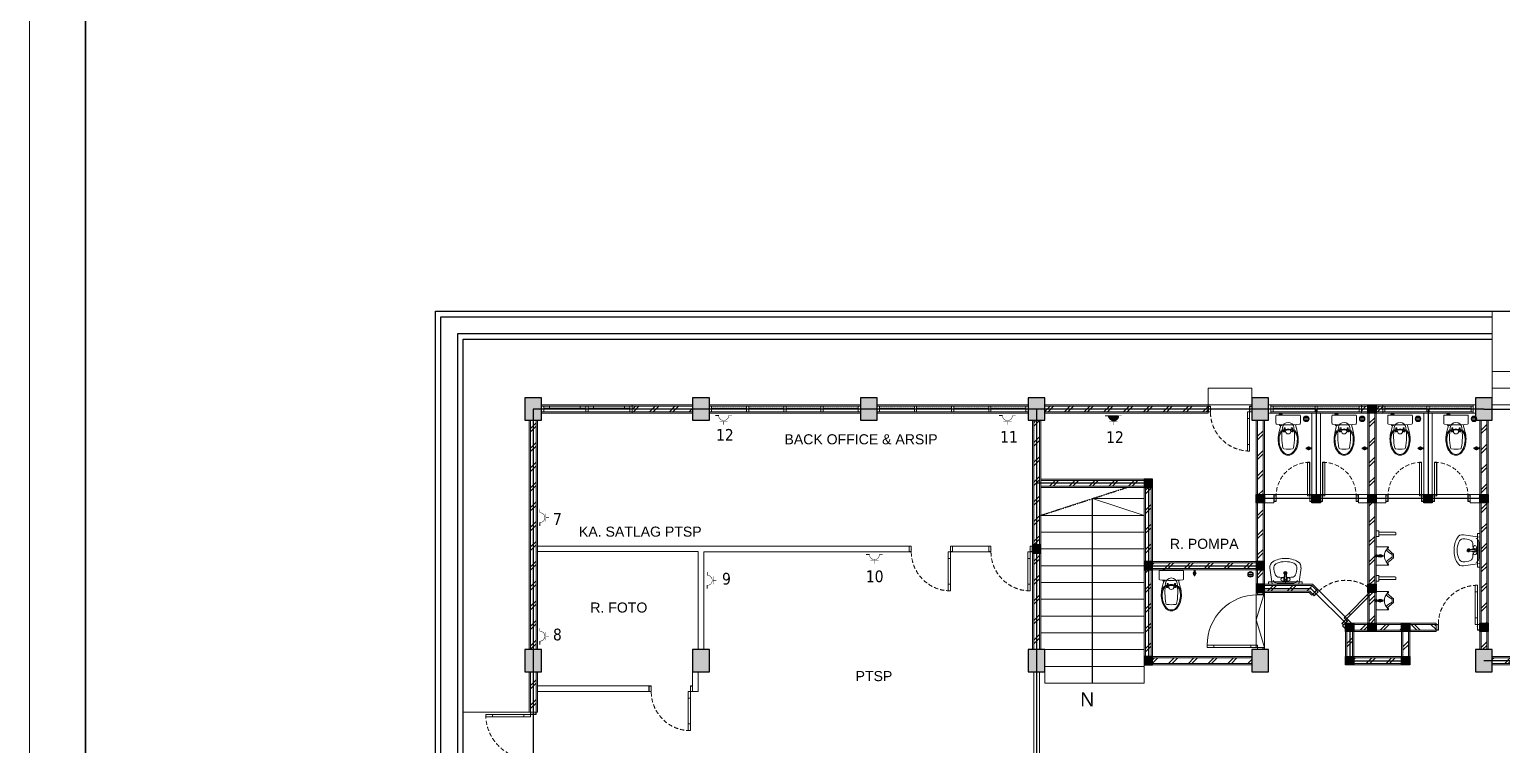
# Model space of a CAD drawing. Header units: millimetres. Extents: x -17012 to 17775, y -5570 to 5430.
# Drawn here: x 975 to 6240, y -2628 to -70 of the extents above; entities that cross this region are included whole.
import ezdxf
from ezdxf.enums import TextEntityAlignment as Align

# ---------------------------------------------------------------- set-up
doc = ezdxf.new("R2010")
doc.units = ezdxf.units.MM
doc.linetypes.add('DASHDOT', pattern=[1, 0.5, -0.25, 0, -0.25])
doc.linetypes.add('HIDDEN', pattern=[0.375, 0.25, -0.125])
for name, color, linetype, lineweight in [('ars', 11, 'Continuous', 5), ('dinding', 5, 'Continuous', 15), ('GRS KOP', 1, 'Continuous', 35), ('KOLOM', 1, 'Continuous', 30), ('kop', 7, 'Continuous', 20), ('kus', 63, 'Continuous', 15), ('KUSEN', 30, 'Continuous', 15), ('LAMPU-LISTRIK', 22, 'Continuous', 0), ('lan', 7, 'Continuous', 15), ('not', 7, 'Continuous', 20), ('Notasi', 2, 'Continuous', 20), ('PARTISI', 190, 'Continuous', 9), ('SANITAIR', 4, 'Continuous', 5), ('sol kol', 8, 'Continuous', 0)]:
    doc.layers.add(name, color=color, linetype=linetype, lineweight=lineweight)
doc.layers.add('as', color=1, linetype='Continuous', plot=False)
doc.layers.add('D1', color=1, linetype='Continuous')
doc.layers.add('potongan', color=210, linetype='Continuous')
doc.styles.add('BARU', font='complex.shx')
doc.styles.get("Standard").update_dxf_attribs({"font": 'arial.ttf'})
doc.styles.add('tahoma', font='tahoma.ttf')
pattern_1 = [(45, (4876.857, -4278.213), (-35.35534, 35.35534), []), (45, (4889.357, -4278.213), (-35.35534, 35.35534), [])]
pattern_2 = [(45, (5076.857, -4278.213), (-35.35534, 35.35534), []), (45, (5089.357, -4278.213), (-35.35534, 35.35534), [])]

# ---------------------------------------------------------------- blocks, each defined once
blk = doc.blocks.new('K1')
at = {"layer": 'KOLOM'}
blk.add_lwpolyline([(0.2, 0.15), (-0.2, 0.15), (-0.2, -0.15), (0.2, -0.15), (0.2, 0.15)], dxfattribs=at)
blk = doc.blocks.new('P 70')
at = {"linetype": 'HIDDEN', "ltscale": 0.3}
blk.add_lwpolyline([(-0.74, 0.1, -0.414214), (-0.04, 0.8, -1.303225)], format="xyb", dxfattribs=at)
for points in [[(-0.04, 0.8), (-0.08, 0.8), (-0.08, 0.68), (-0.04, 0.68)], [(-0.04, 0.68), (-0.08, 0.68), (-0.08, 0.22), (-0.04, 0.22)], [(-0.735, 0.06), (-0.74, 0.06), (-0.74, 0.061), (-0.74, 0.1), (-0.78, 0.1), (-0.78, 0), (-0.74, 0), (-0.74, 0.056), (-0.735, 0.058)], [(-0.742, 0.002), (-0.778, 0.002), (-0.778, 0.098), (-0.742, 0.098)], [(-0.04, 0.1), (-0.08, 0.1), (-0.08, 0.22), (-0.04, 0.22)], [(-0.045, 0.06), (-0.04, 0.06), (-0.04, 0.061), (-0.04, 0.1), (0, 0.1), (0, 0), (-0.04, 0), (-0.04, 0.056), (-0.045, 0.058)], [(-0.038, 0.002), (-0.002, 0.002), (-0.002, 0.098), (-0.038, 0.098)]]:
    blk.add_lwpolyline(points, close=True)
blk = doc.blocks.new('KP')
at = {"layer": 'KOLOM'}
blk.add_lwpolyline([(0.075, -0.075), (-0.075, -0.075), (-0.075, 0.075), (0.075, 0.075), (0.075, -0.075)], dxfattribs=at)
blk = doc.blocks.new('washtafel L237 a')
for p, q in [((-0.279, -0.289), (-0.238, 0)), ((-0.238, 0), (0, 0)), ((0.238, 0), (0, 0)), ((0.279, -0.289), (0.238, 0)), ((-0.148, -0.019), (0, -0.019)), ((0, -0.193), (-0.007, -0.193)), ((0, -0.202), (-0.007, -0.202)), ((0, -0.179), (-0.006, -0.179)), ((0.148, -0.019), (0, -0.019)), ((0, -0.179), (0.006, -0.179)), ((0, -0.193), (0.007, -0.193)), ((0, -0.202), (0.007, -0.202))]:
    blk.add_line(p, q)
for centre, radius in [((-0.011, -0.085), 0.00488), ((0, -0.043), 0.00695), ((0, -0.043), 0.00529), ((0.011, -0.085), 0.00488)]:
    blk.add_circle(centre, radius)
for centre, radius, start, end in [((-0.148, -0.093), 0.0742, 90.0661, 157.5039), ((0.068, -0.281), 0.273, 154.0541, 184.6243), ((-0.117, -0.191), 0.0678, 92.544, 154.459), ((0.012, -2.103), 1.984, 91.1939, 93.8059), ((-0.055, -0.085), 0.0285, 98.132, 275.8135), ((-0.002, -0.336), 0.286, 89.6669, 101.6651), ((-0.049, -0.147), 0.0337, 40.1188, 95.4553), ((0, -0.084), 0.0312, 89.6915, 225.3566), ((-0.528, -0.216), 0.513, 2.5647, 13.8912), ((0.001, -0.2), 0.0272, 129.5111, 54.4666), ((0, -0.084), 0.0231, 89.5833, 212.8124), ((0.001, -0.2), 0.0234, 136.8784, 48.8129), ((-0.04, -0.126), 0.0267, 4.6349, 46.9394), ((-0.045, -0.113), 0.03, 5.694, 32.8124), ((-0.007, -0.184), 0.009, 183.4751, 270), ((-0.007, -0.193), 0.009, 182.5647, 270), ((-0.623, -0.171), 0.611, 359.8012, 5.694), ((-0.006, -0.173), 0.006, 179.8012, 270), ((0.001, -0.2), 0.0119, 184.4951, 2.4242), ((0.002, -0.336), 0.286, 78.3349, 90.3331), ((0, -0.084), 0.0312, 314.6434, 90.3085), ((0, -0.084), 0.0231, 327.1876, 90.4167), ((0.006, -0.173), 0.006, 270, 0.1988), ((0.007, -0.184), 0.009, 270, 356.5249), ((0.007, -0.193), 0.009, 270, 357.4353), ((0.623, -0.171), 0.611, 174.306, 180.1988), ((0.04, -0.126), 0.0267, 133.0606, 175.3651), ((0.045, -0.113), 0.03, 147.1876, 174.306), ((0.528, -0.216), 0.513, 166.1088, 177.4353), ((0.049, -0.147), 0.0337, 84.5447, 139.8812), ((-0.012, -2.103), 1.984, 86.1941, 88.8061), ((0.055, -0.085), 0.0285, 264.1865, 81.868), ((0.117, -0.191), 0.0678, 25.541, 87.456), ((0.148, -0.093), 0.0742, 22.4961, 89.9339), ((-0.068, -0.281), 0.273, 355.3757, 25.9459), ((-0.17, -0.305), 0.11, 171.786, 240.1395), ((-0.003, -0.017), 0.443, 239.9631, 270.4171), ((-0.119, -0.294), 0.0858, 186.0548, 250.1625), ((-0.001, 0.003), 0.406, 248.7209, 270.1375), ((0.001, 0.003), 0.406, 269.8625, 291.2791), ((0.003, -0.017), 0.443, 269.5829, 300.0369), ((0.119, -0.294), 0.0858, 289.8375, 353.9452), ((0.17, -0.305), 0.11, 299.8605, 8.214)]:
    blk.add_arc(centre, radius, start, end)
blk = doc.blocks.new('URINOIR ATAS')
for p, q in [((-0.027, 0.31), (0, 0.31)), ((-0.02, 0.286), (0, 0.286)), ((0.027, 0.31), (0, 0.31)), ((0.02, 0.286), (0, 0.286)), ((-0.165, 0), (-0.165, 0.215)), ((-0.165, 0), (0, 0)), ((-0.16, 0.22), (-0.147, 0.22)), ((-0.133, 0.201), (-0.16, 0.201)), ((-0.133, 0.201), (-0.143, 0.218)), ((-0.009, 0.01), (-0.026, 0)), ((-0.013, -0.017), (-0.013, 0)), ((-0.012, 0.117), (0.011, 0.117)), ((-0.011, 0.107), (0.011, 0.107)), ((-0.011, 0.097), (0.011, 0.097)), ((-0.009, 0.112), (-0.009, 0.107)), ((-0.009, 0.01), (0.011, 0.01)), ((-0.007, 0.113), (0.008, 0.113)), ((-0.003, 0.117), (-0.003, 0.113)), ((0.165, 0), (0, 0)), ((0.003, 0.117), (0.003, 0.113)), ((0.009, 0.112), (0.009, 0.107)), ((0.011, 0.01), (0.026, 0)), ((0.013, 0), (0.013, -0.017)), ((0.133, 0.201), (0.143, 0.218)), ((0.133, 0.201), (0.16, 0.201)), ((0.16, 0.22), (0.147, 0.22)), ((0.165, 0), (0.165, 0.215)), ((0.013, -0.017), (-0.013, -0.017))]:
    blk.add_line(p, q)
for points in [[(-0.011, 0.107, 0.164804), (-0.012, 0.107, 0.105758), (-0.013, 0.106, 0.068984), (-0.014, 0.104, 0.055178), (-0.014, 0.102, 0.055178), (-0.014, 0.1, 0.068984), (-0.013, 0.099, 0.105758), (-0.012, 0.098, 0.164804), (-0.011, 0.097, 0.164804), (-0.01, 0.098, 0.105758), (-0.009, 0.099, 0.068984), (-0.009, 0.1, 0.055178), (-0.009, 0.102, 0.055178), (-0.009, 0.104, 0.068984), (-0.009, 0.106, 0.105758), (-0.01, 0.107, 0.164804)], [(0, 0.097, 0.070821), (0.003, 0.098, 0.082428), (0.005, 0.099, 0.106823), (0.007, 0.101, 0.13413), (0.007, 0.102, 0.13413), (0.007, 0.104, 0.106823), (0.005, 0.106, 0.082428), (0.003, 0.107, 0.070821), (0, 0.107, 0.070821), (-0.003, 0.107, 0.082428), (-0.005, 0.106, 0.106823), (-0.007, 0.104, 0.13413), (-0.007, 0.102, 0.13413), (-0.007, 0.101, 0.106823), (-0.005, 0.099, 0.082428), (-0.003, 0.098, 0.070821)], [(0.011, 0.107, 0.164804), (0.01, 0.107, 0.105758), (0.009, 0.106, 0.068984), (0.009, 0.104, 0.055178), (0.008, 0.102, 0.055178), (0.009, 0.1, 0.068984), (0.009, 0.099, 0.105758), (0.01, 0.098, 0.164804), (0.011, 0.097, 0.164804), (0.012, 0.098, 0.105758), (0.013, 0.099, 0.068984), (0.013, 0.1, 0.055178), (0.014, 0.102, 0.055178), (0.014, 0.104, 0.068984), (0.013, 0.106, 0.105758), (0.012, 0.107, 0.164804)]]:
    blk.add_lwpolyline(points, format="xyb", close=True)
blk.add_lwpolyline([(0.007, 0.061), (0.013, 0.072), (0.007, 0.082), (-0.006, 0.082), (-0.012, 0.072), (-0.006, 0.061)], close=True)
for centre, radius in [((0, 0.072), 0.025), ((0, 0.032), 0.0106), ((0, 0.032), 0.00723)]:
    blk.add_circle(centre, radius)
for centre, radius, start, end in [((-0.614, 0.718), 0.709, 314.7654, 324.2179), ((-0.477, 0.536), 0.518, 315.9836, 330.7336), ((-0.027, 0.295), 0.0148, 90, 144.2179), ((-0.02, 0.28), 0.00593, 90, 150.7336), ((0.02, 0.28), 0.00593, 29.2664, 90), ((0.477, 0.536), 0.518, 209.2664, 224.0164), ((0.027, 0.295), 0.0148, 35.7821, 90), ((0.614, 0.718), 0.709, 215.7821, 225.2346), ((-0.16, 0.215), 0.005, 90, 180), ((-0.16, 0.196), 0.005, 90, 180), ((-0.147, 0.215), 0.005, 30.5859, 90), ((-0.151, 0.256), 0.055, 287.3602, 311.4179), ((0.001, 0.332), 0.187, 224.1477, 269.6422), ((0.12, 0.057), 0.137, 181.3482, 199.9236), ((0, 0.106), 0.0162, 43.0169, 136.9831), ((-0.007, 0.112), 0.00119, 90, 180), ((-0.001, 0.332), 0.187, 270.3578, 315.8523), ((0.008, 0.112), 0.00119, 0, 90), ((-0.19, 0.062), 0.208, 345.4703, 357.6692), ((0.151, 0.256), 0.055, 228.5821, 252.6398), ((0.147, 0.215), 0.005, 90, 149.4141), ((0.16, 0.215), 0.005, 0, 90), ((0.16, 0.196), 0.005, 0, 90)]:
    blk.add_arc(centre, radius, start, end)
blk = doc.blocks.new('P 60')
at = {"linetype": 'HIDDEN', "ltscale": 0.3}
blk.add_lwpolyline([(-0.64, 0.1, -0.414214), (-0.04, 0.7, -1.303225)], format="xyb", dxfattribs=at)
for points in [[(-0.04, 0.7), (-0.04, 0.1), (-0.08, 0.1), (-0.08, 0.7)], [(-0.042, 0.698), (-0.042, 0.102), (-0.078, 0.102), (-0.078, 0.698)], [(-0.635, 0.06), (-0.64, 0.06), (-0.64, 0.061), (-0.64, 0.1), (-0.68, 0.1), (-0.68, 0), (-0.64, 0), (-0.64, 0.056), (-0.635, 0.058)], [(-0.642, 0.002), (-0.678, 0.002), (-0.678, 0.098), (-0.642, 0.098)], [(-0.045, 0.06), (-0.04, 0.06), (-0.04, 0.061), (-0.04, 0.1), (0, 0.1), (0, 0), (-0.04, 0), (-0.04, 0.056), (-0.045, 0.058)], [(-0.038, 0.002), (-0.002, 0.002), (-0.002, 0.098), (-0.038, 0.098)]]:
    blk.add_lwpolyline(points, close=True)
blk = doc.blocks.new('KRAN ATAS')
for p, q in [((-0.019, 0.001), (-0.019, 0)), ((-0.019, 0), (0, 0)), ((-0.018, 0.002), (0, 0.002)), ((-0.009, 0.006), (-0.009, 0.04)), ((0.018, 0.002), (0, 0.002)), ((0.019, 0), (0, 0)), ((0.009, 0.006), (0.009, 0.04)), ((0.019, 0.001), (0.019, 0))]:
    blk.add_line(p, q)
for centre, radius, start, end in [((-0.021, 0.06), 0.0057, 92.509, 270.0343), ((-0.02, 0.06), 0.0057, 105.45, 257.2407), ((0, 0.06), 0.0223, 89.786, 270.2141), ((-0.015, 0.075), 0.0057, 47.464, 224.6597), ((-0.015, 0.074), 0.0057, 60.3207, 212.5415), ((-0.014, 0.046), 0.0057, 154.4974, 295.7282), ((-0.015, 0.045), 0.0057, 142.579, 307.6346), ((-0.018, 0.001), 0.0005, 90, 180), ((0, 0.06), 0.0162, 89.7094, 270.2949), ((-0.013, 0.006), 0.004, 270, 0), ((-0.041, 0.09), 0.0331, 343.1048, 7.2203), ((0, 0.06), 0.0102, 89.532, 270.4679), ((0, 0.096), 0.00865, 90, 191.4881), ((0, 0.08), 0.0057, 89.095, 165.324), ((0, 0.079), 0.0057, 89.095, 152.5938), ((0, 0.041), 0.0057, 205.9652, 266.0615), ((0, 0.04), 0.0057, 191.86, 266.0615), ((0, 0.096), 0.00865, 348.5119, 90), ((0, 0.08), 0.0057, 14.676, 90.905), ((0, 0.079), 0.0057, 27.4062, 90.905), ((0, 0.06), 0.0223, 269.7859, 90.214), ((0, 0.06), 0.0162, 269.7051, 90.2906), ((0, 0.06), 0.0102, 269.5321, 90.468), ((0, 0.04), 0.0057, 273.9385, 348.14), ((0, 0.041), 0.0057, 273.9385, 334.0348), ((0.041, 0.09), 0.0331, 172.7797, 196.8952), ((0.013, 0.006), 0.004, 180, 270), ((0.015, 0.045), 0.0057, 232.3654, 37.421), ((0.015, 0.075), 0.0057, 315.3403, 132.536), ((0.015, 0.074), 0.0057, 327.4585, 119.6793), ((0.014, 0.046), 0.0057, 244.2718, 25.5026), ((0.018, 0.001), 0.0005, 0, 90), ((0.021, 0.06), 0.0057, 269.9657, 87.491), ((0.02, 0.06), 0.0057, 282.7593, 74.55)]:
    blk.add_arc(centre, radius, start, end)
blk = doc.blocks.new('CLOSET ATAS')
for p, q in [((0, 0.207), (0, 0)), ((0, -0.206), (0, 0)), ((0.014, 0.22), (0.148, 0.22)), ((0.171, 0.13), (0.294, 0.161)), ((0.228, 0.073), (0.228, 0.058)), ((0.231, 0.075), (0.273, 0.075)), ((0.231, 0.055), (0.256, 0.055)), ((0.256, 0.055), (0.259, 0.063)), ((0.256, 0.055), (0.256, 0)), ((0.256, -0.055), (0.256, 0)), ((0.259, 0.063), (0.273, 0.063)), ((0.266, 0.075), (0.266, 0.088)), ((0.266, 0.063), (0.266, 0)), ((0.266, -0.063), (0.266, 0)), ((0.273, 0.075), (0.273, 0.063)), ((0.282, 0.125), (0.282, 0.107)), ((0.285, 0.085), (0.285, 0.065)), ((0.296, 0.088), (0.288, 0.088)), ((0.296, 0.062), (0.288, 0.062)), ((0.299, 0.085), (0.299, 0.065)), ((-0.013, -0.124), (-0.031, -0.124)), ((-0.031, -0.124), (-0.031, -0.146)), ((-0.031, -0.146), (-0.013, -0.146)), ((-0.013, -0.107), (-0.013, -0.164)), ((0.014, -0.22), (0.148, -0.22)), ((0.171, -0.138), (0.185, -0.138)), ((0.173, -0.116), (0.185, -0.116)), ((0.173, -0.151), (0.173, -0.138)), ((0.175, -0.154), (0.182, -0.154)), ((0.184, -0.138), (0.184, -0.151)), ((0.188, -0.119), (0.188, -0.136)), ((0.188, -0.134), (0.294, -0.161)), ((0.228, -0.073), (0.228, -0.058)), ((0.231, -0.055), (0.256, -0.055)), ((0.231, -0.075), (0.273, -0.075)), ((0.256, -0.055), (0.259, -0.063)), ((0.259, -0.063), (0.273, -0.063)), ((0.266, -0.075), (0.266, -0.088)), ((0.273, -0.075), (0.273, -0.063)), ((0.282, -0.125), (0.282, -0.107)), ((0.285, -0.065), (0.285, -0.085)), ((0.296, -0.062), (0.288, -0.062)), ((0.296, -0.088), (0.288, -0.088)), ((0.299, -0.065), (0.299, -0.085))]:
    blk.add_line(p, q)
blk.add_circle((0.292, 0), 0.046)
for centre, radius, start, end in [((0.014, 0.207), 0.0135, 90, 180), ((0.235, 0), 0.103, 95.4936, 264.5064), ((0.148, 0.205), 0.015, 8.087, 90), ((-1.27, 0.004), 1.447, 359.8599, 8.087), ((-1.27, -0.004), 1.447, 351.913, 0.1401), ((0.385, -0.951), 1.066, 79.0461, 98.6197), ((0.231, 0.073), 0.00271, 90, 180), ((0.231, 0.058), 0.00271, 180, 270), ((0.271, 0.088), 0.005, 138.7405, 180), ((0.429, -0.051), 0.215, 89.4826, 138.7405), ((0.287, 0.125), 0.005, 128.7411, 180), ((0.429, -0.051), 0.231, 89.4826, 128.7411), ((0.288, 0.085), 0.00307, 90, 180), ((0.288, 0.065), 0.00307, 180, 270), ((0.431, -0.32), 0.5, 75.2789, 105.8515), ((0.296, 0.085), 0.00307, 0, 90), ((0.296, 0.065), 0.00307, 270, 0), ((0.431, -0.32), 0.484, 75.2789, 90), ((0.465, -0.141), 0.302, 48.5371, 73.1314), ((0.465, -0.141), 0.318, 48.5371, 73.1314), ((0.585, 0.076), 0.02, 7.8459, 81.6038), ((0.035, 0), 0.575, 352.1541, 7.8459), ((0.59, 0), 0.114, 0, 48.6581), ((0.59, 0), 0.114, 311.3419, 0), ((0.59, 0), 0.13, 0, 48.6581), ((0.59, 0), 0.13, 311.3419, 0), ((-0.016, -0.123), 0.0171, 24.4122, 79.3868), ((-0.016, -0.147), 0.0171, 280.6132, 335.5878), ((0.014, -0.206), 0.0135, 180, 270), ((0.148, -0.205), 0.015, 270, 351.913), ((0.175, -0.151), 0.00271, 180, 270), ((0.182, -0.151), 0.00271, 270, 0), ((0.185, -0.119), 0.00271, 0, 90), ((0.185, -0.136), 0.00271, 270, 0), ((0.385, 0.948), 1.063, 261.358, 280.9763), ((0.231, -0.058), 0.00271, 90, 180), ((0.231, -0.073), 0.00271, 180, 270), ((0.271, -0.088), 0.005, 180, 221.2595), ((0.429, 0.051), 0.215, 221.2595, 270.5174), ((0.287, -0.125), 0.005, 180, 231.2589), ((0.429, 0.051), 0.231, 231.2589, 270.5174), ((0.288, -0.065), 0.00307, 90, 180), ((0.288, -0.085), 0.00307, 180, 270), ((0.431, 0.32), 0.5, 254.1485, 284.7211), ((0.296, -0.065), 0.00307, 0, 90), ((0.296, -0.085), 0.00307, 270, 0), ((0.431, 0.32), 0.484, 270, 284.7211), ((0.465, 0.141), 0.302, 286.8686, 311.4629), ((0.465, 0.141), 0.318, 286.8686, 311.4629), ((0.585, -0.076), 0.02, 278.3962, 352.1541)]:
    blk.add_arc(centre, radius, start, end)
blk = doc.blocks.new('*X4')
at = {"color": 0}
for p, q in [((18.499, 19.218), (18.572, 19.218)), ((18.491, 19.193), (18.579, 19.193)), ((18.499, 19.168), (18.572, 19.168))]:
    blk.add_line(p, q, dxfattribs=at)
blk = doc.blocks.new('SFLOOR')
for radius in [0.05, 0.0442]:
    blk.add_circle((0, 0), radius)
blk.add_blockref('*X4', (-18.535, -19.193))
blk = doc.blocks.new('P 80')
at = {"linetype": 'HIDDEN', "ltscale": 0.3}
blk.add_lwpolyline([(-0.84, 0.1, -0.414214), (-0.04, 0.9, -1.303225)], format="xyb", dxfattribs=at)
for points in [[(-0.04, 0.9), (-0.08, 0.9), (-0.08, 0.78), (-0.04, 0.78)], [(-0.04, 0.78), (-0.08, 0.78), (-0.08, 0.22), (-0.04, 0.22)], [(-0.835, 0.06), (-0.84, 0.06), (-0.84, 0.061), (-0.84, 0.1), (-0.88, 0.1), (-0.88, 0), (-0.84, 0), (-0.84, 0.056), (-0.835, 0.058)], [(-0.842, 0.002), (-0.878, 0.002), (-0.878, 0.098), (-0.842, 0.098)], [(-0.04, 0.1), (-0.08, 0.1), (-0.08, 0.22), (-0.04, 0.22)], [(-0.045, 0.06), (-0.04, 0.06), (-0.04, 0.061), (-0.04, 0.1), (0, 0.1), (0, 0), (-0.04, 0), (-0.04, 0.056), (-0.045, 0.058)], [(-0.038, 0.002), (-0.002, 0.002), (-0.002, 0.098), (-0.038, 0.098)]]:
    blk.add_lwpolyline(points, close=True)
blk = doc.blocks.new('H')
at = {"layer": 'LAMPU-LISTRIK', "ltscale": 2}
blk.add_line((2116771, -303777), (2116700, -303777), dxfattribs=at)
at = {"layer": 'LAMPU-LISTRIK', "ltscale": 2, "const_width": 10}
blk.add_lwpolyline([(2116989, -303777, 1), (2116771, -303777)], format="xyb", dxfattribs=at)
for points in [[(2116970, -303647), (2116790, -303647)], [(2116880, -303647), (2116880, -303577)], [(2116700, -303777), (2116771, -303777)], [(2117060, -303777), (2116989, -303777)]]:
    blk.add_lwpolyline(points, dxfattribs=at)
blk = doc.blocks.new('NOTASI RUANG')
at = {"layer": 'not'}
for height, p in [(0.26, (-0.011, 0.3)), (0.175, (-0.009, -0.017))]:
    blk.add_attdef('RUANG', text='', height=height, dxfattribs=at).set_placement(p, align=Align.MIDDLE_CENTER)
blk = doc.blocks.new('kop')
at = {"layer": 'GRS KOP'}
blk.add_lwpolyline([(1, 54), (83, 54), (83, 1), (1, 1)], close=True, dxfattribs=at)
at = {"layer": 'kop', "color": 7}
blk.add_line((0, 55), (0, 0), dxfattribs=at)
at = {"layer": 'kop', "style": 'BARU', "flags": 4}
for p, height in [((73.8, 5.4), 0.35), ((80.303, 5.382), 0.25), ((73.8, 4.9), 0.35), ((80.303, 4.882), 0.25), ((73.8, 4.4), 0.35), ((80.303, 4.382), 0.25)]:
    blk.add_attdef('-', p, '', height=height, dxfattribs=at)
at = {"layer": 'kop', "flags": 4}
for tag, p in [('AR-00', (78.057, 2.648)), ('00', (81.238, 2.647))]:
    blk.add_attdef(tag, text='', height=0.35, dxfattribs=at).set_placement(p, align=Align.MIDDLE)

msp = doc.modelspace()

# ---------------------------------------------------------------- hatches: boundary and pattern name
at = {"layer": 'ars'}
h = msp.add_hatch(dxfattribs=at)
h.set_pattern_fill('TEMBOK', color=256, scale=50)
h.set_pattern_definition([(45, (5302.857, -4278.213), (-35.35534, 35.35534), []), (45, (5315.357, -4278.213), (-35.35534, 35.35534), [])])
h.paths.add_polyline_path([(3130.9, -1418.2), (3346.9, -1418.2), (3346.9, -1438.2), (3130.9, -1438.2)])
h = msp.add_hatch(dxfattribs=at)
h.set_pattern_fill('TEMBOK', color=256, scale=50)
h.set_pattern_definition(pattern_1)
h.paths.add_polyline_path([(4606.9, -1418.2), (5190.9, -1418.2), (5190.9, -1438.2), (4606.9, -1438.2)])
h = msp.add_hatch(dxfattribs=at)
h.set_pattern_fill('TEMBOK', color=256, scale=50)
h.set_pattern_definition([(45, (5620.857, -3378.213), (-35.3553, 35.3553), []), (45, (5633.357, -3378.213), (-35.3553, 35.3553), [])])
h.paths.add_polyline_path([(5761.9, -1418.2), (5738.9, -1418.2), (5738.9, -1438.2), (5761.9, -1438.2)])
h = msp.add_hatch(dxfattribs=at)
h.set_pattern_fill('TEMBOK', color=256, scale=50)
h.set_pattern_definition([(45, (5681.857, -3378.213), (-35.3553, 35.3553), []), (45, (5694.357, -3378.213), (-35.3553, 35.3553), [])])
h.paths.add_polyline_path([(5814.9, -1418.2), (5791.9, -1418.2), (5791.9, -1438.2), (5814.9, -1438.2)])
h = msp.add_hatch(dxfattribs=at)
h.set_pattern_fill('TEMBOK', color=256, scale=50)
h.set_pattern_definition(pattern_2)
h.paths.add_polyline_path([(2786.9, -2288.2), (2786.9, -1468.2), (2766.9, -1468.2), (2766.9, -2288.2)])
h = msp.add_hatch(dxfattribs=at)
h.set_pattern_fill('TEMBOK', color=256, scale=50)
h.set_pattern_definition(pattern_1)
h.paths.add_polyline_path([(4586.9, -2288.2), (4586.9, -1468.2), (4566.9, -1468.2), (4566.9, -2288.2)])
h = msp.add_hatch(dxfattribs=at)
h.set_pattern_fill('TEMBOK', color=256, scale=50)
h.set_pattern_definition(pattern_1)
h.paths.add_polyline_path([(5386.9, -1973.2), (5386.9, -1468.2), (5366.9, -1468.2), (5366.9, -1973.2)])
h = msp.add_hatch(dxfattribs=at)
h.set_pattern_fill('TEMBOK', color=256, scale=50)
h.set_pattern_definition(pattern_1)
h.paths.add_polyline_path([(5766.9, -1443.2), (5766.9, -2193.2), (5786.9, -2193.2), (5786.9, -1443.2)])
h = msp.add_hatch(dxfattribs=at)
h.set_pattern_fill('TEMBOK', color=256, scale=50)
h.set_pattern_definition(pattern_1)
h.paths.add_polyline_path([(6186.9, -2288.2), (6186.9, -1468.2), (6166.9, -1468.2), (6166.9, -2288.2)])
h = msp.add_hatch(dxfattribs=at)
h.set_pattern_fill('TEMBOK', color=256, scale=50)
h.set_pattern_definition(pattern_1)
h.paths.add_polyline_path([(4591.9, -1683.2), (4961.9, -1683.2), (4961.9, -1703.2), (4591.9, -1703.2)])
h = msp.add_hatch(dxfattribs=at)
h.set_pattern_fill('TEMBOK', color=256, scale=50)
h.set_pattern_definition([(45, (4881.857, -4278.213), (-35.3553, 35.3553), []), (45, (4894.357, -4278.213), (-35.3553, 35.3553), [])])
h.paths.add_polyline_path([(4986.9, -2313.2), (4986.9, -1708.2), (4966.9, -1708.2), (4966.9, -2313.2)])
h = msp.add_hatch(dxfattribs=at)
h.set_pattern_fill('TEMBOK', color=256, scale=50)
h.set_pattern_definition(pattern_1)
h.paths.add_polyline_path([(5361.9, -1978.2), (4971.9, -1978.2), (4971.9, -1998.2), (5361.9, -1998.2)])
h = msp.add_hatch(dxfattribs=at)
h.set_pattern_fill('TEMBOK', color=256, scale=50)
h.set_pattern_definition(pattern_1)
h.paths.add_polyline_path([(5366.9, -2003.2), (5366.9, -2054.2), (5386.9, -2054.2), (5386.9, -2003.2)])
h = msp.add_hatch(dxfattribs=at)
h.set_pattern_fill('TEMBOK', color=256, scale=50)
h.set_pattern_definition([(45, (4876.857, -4019.213), (-35.3553, 35.3553), []), (45, (4889.357, -4019.213), (-35.3553, 35.3553), [])])
h.paths.add_polyline_path([(5391.9, -2059.2), (5562, -2059.2), (5553.7, -2079.2), (5391.9, -2079.2)])
h = msp.add_hatch(dxfattribs=at)
h.set_pattern_fill('TEMBOK', color=256, scale=50)
h.set_pattern_definition(pattern_1)
h.paths.add_polyline_path([(5881.9, -2198.2), (5711.9, -2198.2), (5711.9, -2218.2), (5881.9, -2218.2)])
h = msp.add_hatch(dxfattribs=at)
h.set_pattern_fill('TEMBOK', color=256, scale=50)
h.set_pattern_definition([(135, (7181.857, -4158.213), (35.3553, 35.3553), []), (135, (7169.357, -4158.213), (35.3553, 35.3553), [])])
h.paths.add_polyline_path([(5911.9, -2198.2), (6005.9, -2198.2), (6005.9, -2218.2), (5911.9, -2218.2)])
h = msp.add_hatch(dxfattribs=at)
h.set_pattern_fill('TEMBOK', color=256, scale=50)
h.set_pattern_definition(pattern_1)
h.paths.add_polyline_path([(5686.9, -2223.2), (5686.9, -2313.2), (5706.9, -2313.2), (5706.9, -2223.2)])
h = msp.add_hatch(dxfattribs=at)
h.set_pattern_fill('TEMBOK', color=256, scale=50)
h.set_pattern_definition(pattern_1)
h.paths.add_polyline_path([(5886.9, -2223.2), (5886.9, -2313.2), (5906.9, -2313.2), (5906.9, -2223.2)])
h = msp.add_hatch(dxfattribs=at)
h.set_pattern_fill('TEMBOK', color=256, scale=50)
h.set_pattern_definition(pattern_2)
h.paths.add_polyline_path([(2786.9, -2512.2), (2786.9, -2368.2), (2766.9, -2368.2), (2766.9, -2512.2)])
h = msp.add_hatch(dxfattribs=at)
h.set_pattern_fill('TEMBOK', color=256, scale=50)
h.set_pattern_definition(pattern_1)
h.paths.add_polyline_path([(5346.9, -2318.2), (4991.9, -2318.2), (4991.9, -2338.2), (5346.9, -2338.2)])
h = msp.add_hatch(dxfattribs=at)
h.set_pattern_fill('TEMBOK', color=256, scale=50)
h.set_pattern_definition(pattern_1)
h.paths.add_polyline_path([(5881.9, -2318.2), (5711.9, -2318.2), (5711.9, -2338.2), (5881.9, -2338.2)])
h = msp.add_hatch(dxfattribs=at)
h.set_pattern_fill('TEMBOK', color=256, scale=50)
h.set_pattern_definition(pattern_1)
h.paths.add_polyline_path([(6746.9, -2338.2), (6206.9, -2338.2), (6206.9, -2318.2), (6746.9, -2318.2)])
at = {"layer": 'potongan', "ltscale": 150}
h = msp.add_hatch(dxfattribs=at)
h.set_pattern_fill('ANSI31', color=256, scale=1.3, angle=-180, style=0)
h.set_pattern_definition([(225, (1209089.7321, 430415.962), (0.114904851943, -0.114904851943), [])])
edge = h.paths.add_edge_path()
edge.add_ellipse((4852.2, -1452.3), major_axis=(-12.6, -12.6), ratio=1, start_angle=-45, end_angle=135)
edge.add_line((4870, -1452.3), (4834.4, -1452.3))
at = {"layer": 'sol kol'}
for points in [[(2746.9, -1388.2), (2746.9, -1468.2), (2806.9, -1468.2), (2806.9, -1388.2)], [(3346.9, -1388.2), (3346.9, -1468.2), (3406.9, -1468.2), (3406.9, -1388.2)], [(3946.9, -1388.2), (3946.9, -1468.2), (4006.9, -1468.2), (4006.9, -1388.2)], [(4546.9, -1388.2), (4546.9, -1468.2), (4606.9, -1468.2), (4606.9, -1388.2)], [(5346.9, -1388.2), (5346.9, -1468.2), (5406.9, -1468.2), (5406.9, -1388.2)], [(5761.9, -1413.2), (5791.9, -1413.2), (5791.9, -1443.2), (5761.9, -1443.2)], [(6146.9, -1388.2), (6146.9, -1468.2), (6206.9, -1468.2), (6206.9, -1388.2)], [(4991.9, -1678.2), (4961.9, -1678.2), (4961.9, -1708.2), (4991.9, -1708.2)], [(5361.9, -1733.2), (5391.9, -1733.2), (5391.9, -1763.2), (5361.9, -1763.2)], [(5561.9, -1733.2), (5591.9, -1733.2), (5591.9, -1763.2), (5561.9, -1763.2)], [(5761.9, -1733.2), (5791.9, -1733.2), (5791.9, -1763.2), (5761.9, -1763.2)], [(5961.9, -1733.2), (5991.9, -1733.2), (5991.9, -1763.2), (5961.9, -1763.2)], [(6161.9, -1733.2), (6191.9, -1733.2), (6191.9, -1763.2), (6161.9, -1763.2)], [(4591.9, -1913.2), (4561.9, -1913.2), (4561.9, -1943.2), (4591.9, -1943.2)], [(4991.9, -1973.2), (4961.9, -1973.2), (4961.9, -2003.2), (4991.9, -2003.2)], [(5391.9, -1973.2), (5361.9, -1973.2), (5361.9, -2003.2), (5391.9, -2003.2)], [(5391.9, -2054.2), (5361.9, -2054.2), (5361.9, -2084.2), (5391.9, -2084.2)], [(5761.9, -2054.2), (5791.9, -2054.2), (5791.9, -2084.2), (5761.9, -2084.2)], [(5681.9, -2193.2), (5711.9, -2193.2), (5711.9, -2223.2), (5681.9, -2223.2)], [(5761.9, -2193.2), (5791.9, -2193.2), (5791.9, -2223.2), (5761.9, -2223.2)], [(5881.9, -2193.2), (5911.9, -2193.2), (5911.9, -2223.2), (5881.9, -2223.2)], [(6161.9, -2193.2), (6191.9, -2193.2), (6191.9, -2223.2), (6161.9, -2223.2)], [(2746.9, -2288.2), (2746.9, -2368.2), (2806.9, -2368.2), (2806.9, -2288.2)], [(3346.9, -2288.2), (3346.9, -2368.2), (3406.9, -2368.2), (3406.9, -2288.2)], [(4546.9, -2288.2), (4546.9, -2368.2), (4606.9, -2368.2), (4606.9, -2288.2)], [(4991.9, -2313.2), (4961.9, -2313.2), (4961.9, -2343.2), (4991.9, -2343.2)], [(5346.9, -2288.2), (5346.9, -2368.2), (5406.9, -2368.2), (5406.9, -2288.2)], [(5681.9, -2313.2), (5711.9, -2313.2), (5711.9, -2343.2), (5681.9, -2343.2)], [(5881.9, -2313.2), (5911.9, -2313.2), (5911.9, -2343.2), (5881.9, -2343.2)], [(6146.9, -2288.2), (6146.9, -2368.2), (6206.9, -2368.2), (6206.9, -2288.2)]]:
    msp.add_hatch(color=256, dxfattribs=at).paths.add_polyline_path(points)

# ---------------------------------------------------------------- linework, layer by layer
for p, q in [((2426.9, -3978.2), (2426.9, -1078.2)), ((2426.9, -1078.2), (7726.9, -1078.2)), ((2446.9, -3958.2), (2446.9, -1098.2)), ((2446.9, -1098.2), (6206.9, -1098.2)), ((2506.9, -3898.2), (2506.9, -1158.2)), ((2506.9, -1158.2), (6206.9, -1158.2)), ((2526.9, -3878.2), (2526.9, -1178.2)), ((2526.9, -1178.2), (6206.9, -1178.2)), ((4776.9, -2408.2), (4776.9, -1748.2))]:
    msp.add_line(p, q)
at = {"linetype": 'DASHDOT'}
msp.add_line((4591.9, -1808.2), (4900.2, -1708.2), dxfattribs=at)
at = {"layer": 'ars'}
for p, q in [((5391.9, -2059.2), (5562, -2059.2)), ((5391.9, -2079.2), (5391.9, -2059.2)), ((5553.7, -2079.2), (5391.9, -2079.2)), ((5564.5, -2090), (5553.7, -2079.2)), ((5578.6, -2075.8), (5562, -2059.2))]:
    msp.add_line(p, q, dxfattribs=at)
for points in [[(3346.9, -1418.2), (3130.9, -1418.2), (3130.9, -1438.2), (3346.9, -1438.2)], [(4606.9, -1418.2), (5190.9, -1418.2), (5190.9, -1438.2), (4606.9, -1438.2)], [(5761.9, -1418.2), (5738.9, -1418.2), (5738.9, -1438.2), (5761.9, -1438.2)], [(5814.9, -1418.2), (5791.9, -1418.2), (5791.9, -1438.2), (5814.9, -1438.2)], [(2786.9, -2288.2), (2786.9, -1468.2), (2766.9, -1468.2), (2766.9, -2288.2)], [(4586.9, -2288.2), (4586.9, -1468.2), (4566.9, -1468.2), (4566.9, -2288.2)], [(5386.9, -1973.2), (5386.9, -1468.2), (5366.9, -1468.2), (5366.9, -1973.2)], [(5766.9, -1443.2), (5766.9, -2193.2), (5786.9, -2193.2), (5786.9, -1443.2)], [(6186.9, -2288.2), (6186.9, -1468.2), (6166.9, -1468.2), (6166.9, -2288.2)], [(4591.9, -1683.2), (4961.9, -1683.2), (4961.9, -1703.2), (4591.9, -1703.2)], [(4986.9, -2313.2), (4986.9, -1708.2), (4966.9, -1708.2), (4966.9, -2313.2)], [(5800.5, -1883.2), (5800.5, -1863.2), (5791.9, -1863.2), (5791.9, -1883.2)], [(5361.9, -1978.2), (4971.9, -1978.2), (4971.9, -1998.2), (5361.9, -1998.2)], [(5366.9, -2003.2), (5366.9, -2054.2), (5386.9, -2054.2), (5386.9, -2003.2)], [(5800.5, -2043.2), (5800.5, -2023.2), (5791.9, -2023.2), (5791.9, -2043.2)], [(5881.9, -2198.2), (5711.9, -2198.2), (5711.9, -2218.2), (5881.9, -2218.2)], [(5911.9, -2198.2), (6005.9, -2198.2), (6005.9, -2218.2), (5911.9, -2218.2)], [(5686.9, -2223.2), (5686.9, -2313.2), (5706.9, -2313.2), (5706.9, -2223.2)], [(5886.9, -2223.2), (5886.9, -2313.2), (5906.9, -2313.2), (5906.9, -2223.2)], [(2786.9, -2512.2), (2786.9, -2368.2), (2766.9, -2368.2), (2766.9, -2512.2)], [(5346.9, -2318.2), (4991.9, -2318.2), (4991.9, -2338.2), (5346.9, -2338.2)], [(5881.9, -2318.2), (5711.9, -2318.2), (5711.9, -2338.2), (5881.9, -2338.2)], [(6746.9, -2338.2), (6206.9, -2338.2), (6206.9, -2318.2), (6746.9, -2318.2)]]:
    msp.add_lwpolyline(points, close=True, dxfattribs=at)
at = {"layer": 'as'}
for p, q in [((4976.9, -1693.2), (4576.9, -1693.2)), ((4976.9, -1693.2), (4976.9, -2328.2)), ((4976.9, -1988.2), (5376.9, -1988.2)), ((5376.9, -2069.2), (5557.9, -2069.2))]:
    msp.add_line(p, q, dxfattribs=at)
for points in [[(2776.9, -1428.2), (2776.9, -3628.2)], [(4576.9, -1428.2), (2776.9, -1428.2)], [(5376.9, -1428.2), (4576.9, -1428.2)], [(4576.9, -1428.2), (4576.9, -3628.2)], [(6176.9, -1428.2), (5376.9, -1428.2)], [(5576.9, -1428.2), (5576.9, -1748.2)], [(5976.9, -1428.2), (5976.9, -1748.2)], [(6176.9, -1428.2), (7376.9, -1428.2), (7376.9, -3628.2)], [(5776.9, -1748.2), (5376.9, -1748.2)], [(6176.9, -1748.2), (5776.9, -1748.2)], [(5557.9, -2069.2), (5696.9, -2208.2), (5696.9, -2328.2), (5896.9, -2328.2)], [(7376.9, -2328.2), (6176.9, -2328.2)]]:
    msp.add_lwpolyline(points, dxfattribs=at)
at = {"layer": 'dinding'}
for p, q in [((5391.9, -2054.2), (5564.1, -2054.2)), ((5391.9, -2084.2), (5391.9, -2054.2)), ((5551.6, -2084.2), (5391.9, -2084.2)), ((5560.9, -2093.5), (5551.6, -2084.2)), ((5560.9, -2093.5), (5582.2, -2072.3)), ((5582.2, -2072.3), (5564.1, -2054.2)), ((5692.5, -2182.6), (5671.3, -2203.8)), ((5681.9, -2214.4), (5671.3, -2203.8)), ((5703.1, -2193.2), (5692.5, -2182.6))]:
    msp.add_line(p, q, dxfattribs=at)
for points in [[(3346.9, -1413.2), (3130.9, -1413.2), (3130.9, -1443.2), (3346.9, -1443.2)], [(4606.9, -1413.2), (5190.9, -1413.2), (5190.9, -1443.2), (4606.9, -1443.2)], [(5406.9, -1413.2), (5414.9, -1413.2), (5414.9, -1443.2), (5406.9, -1443.2)], [(5738.9, -1413.2), (5761.9, -1413.2), (5761.9, -1443.2), (5738.9, -1443.2)], [(5814.9, -1413.2), (5791.9, -1413.2), (5791.9, -1443.2), (5814.9, -1443.2)], [(6146.9, -1413.2), (6138.9, -1413.2), (6138.9, -1443.2), (6146.9, -1443.2)], [(2791.9, -2288.2), (2791.9, -1468.2), (2761.9, -1468.2), (2761.9, -2288.2)], [(4591.9, -2288.2), (4591.9, -1468.2), (4561.9, -1468.2), (4561.9, -2288.2)], [(5391.9, -1973.2), (5391.9, -1468.2), (5361.9, -1468.2), (5361.9, -1973.2)], [(5561.9, -1443.2), (5561.9, -1733.2), (5591.9, -1733.2), (5591.9, -1443.2)], [(5761.9, -1443.2), (5761.9, -2193.2), (5791.9, -2193.2), (5791.9, -1443.2)], [(5961.9, -1443.2), (5961.9, -1733.2), (5991.9, -1733.2), (5991.9, -1443.2)], [(6191.9, -2288.2), (6191.9, -1468.2), (6161.9, -1468.2), (6161.9, -2288.2)], [(4591.9, -1678.2), (4961.9, -1678.2), (4961.9, -1708.2), (4591.9, -1708.2)], [(4991.9, -2313.2), (4991.9, -1708.2), (4961.9, -1708.2), (4961.9, -2313.2)], [(5425.9, -1733.2), (5391.9, -1733.2), (5391.9, -1763.2), (5425.9, -1763.2)], [(5761.9, -1733.2), (5727.9, -1733.2), (5727.9, -1763.2), (5761.9, -1763.2)], [(5825.9, -1733.2), (5791.9, -1733.2), (5791.9, -1763.2), (5825.9, -1763.2)], [(6161.9, -1733.2), (6127.9, -1733.2), (6127.9, -1763.2), (6161.9, -1763.2)], [(5361.9, -1973.2), (4971.9, -1973.2), (4971.9, -2003.2), (5361.9, -2003.2)], [(5391.9, -2054.2), (5361.9, -2054.2), (5361.9, -2003.2), (5391.9, -2003.2)], [(5881.9, -2193.2), (5711.9, -2193.2), (5711.9, -2223.2), (5881.9, -2223.2)], [(5911.9, -2193.2), (6005.9, -2193.2), (6005.9, -2223.2), (5911.9, -2223.2)], [(5681.9, -2223.2), (5681.9, -2313.2), (5711.9, -2313.2), (5711.9, -2223.2)], [(5881.9, -2223.2), (5881.9, -2313.2), (5911.9, -2313.2), (5911.9, -2223.2)], [(5346.9, -2313.2), (4991.9, -2313.2), (4991.9, -2343.2), (5346.9, -2343.2)], [(5881.9, -2313.2), (5711.9, -2313.2), (5711.9, -2343.2), (5881.9, -2343.2)], [(6746.9, -2343.2), (6206.9, -2343.2), (6206.9, -2313.2), (6746.9, -2313.2)], [(2791.9, -2512.2), (2791.9, -2368.2), (2761.9, -2368.2), (2761.9, -2512.2)]]:
    msp.add_lwpolyline(points, close=True, dxfattribs=at)
at = {"layer": 'kus'}
for p, q in [((2964.9, -1418.2), (2814.9, -1418.2)), ((2834.9, -1425.2), (2834.9, -1418.2)), ((2944.9, -1425.2), (2944.9, -1418.2)), ((3122.9, -1418.2), (2972.9, -1418.2)), ((2992.9, -1425.2), (2992.9, -1418.2)), ((3102.9, -1425.2), (3102.9, -1418.2)), ((3539.9, -1418.2), (3414.9, -1418.2)), ((3672.9, -1418.2), (3547.9, -1418.2)), ((3805.9, -1418.2), (3680.9, -1418.2)), ((3938.9, -1418.2), (3813.9, -1418.2)), ((4139.9, -1418.2), (4014.9, -1418.2)), ((4272.9, -1418.2), (4147.9, -1418.2)), ((4405.9, -1418.2), (4280.9, -1418.2)), ((4538.9, -1418.2), (4413.9, -1418.2)), ((5422.9, -1418.2), (5572.9, -1418.2)), ((5580.9, -1418.2), (5730.9, -1418.2)), ((5972.9, -1418.2), (5822.9, -1418.2)), ((6130.9, -1418.2), (5980.9, -1418.2)), ((2964.9, -1425.2), (2814.9, -1425.2)), ((2964.9, -1438.2), (2814.9, -1438.2)), ((3122.9, -1425.2), (2972.9, -1425.2)), ((3122.9, -1438.2), (2972.9, -1438.2)), ((3414.9, -1438.2), (3539.9, -1438.2)), ((3547.9, -1438.2), (3672.9, -1438.2)), ((3680.9, -1438.2), (3805.9, -1438.2)), ((3813.9, -1438.2), (3938.9, -1438.2)), ((4014.9, -1438.2), (4139.9, -1438.2)), ((4147.9, -1438.2), (4272.9, -1438.2)), ((4280.9, -1438.2), (4405.9, -1438.2)), ((4413.9, -1438.2), (4538.9, -1438.2)), ((5422.9, -1438.2), (5572.9, -1438.2)), ((5580.9, -1438.2), (5730.9, -1438.2)), ((5972.9, -1438.2), (5822.9, -1438.2)), ((6130.9, -1438.2), (5980.9, -1438.2))]:
    msp.add_line(p, q, dxfattribs=at)
at = {"layer": 'kus', "linetype": 'HIDDEN'}
for p, q in [((3414.9, -1425.2), (3539.9, -1425.2)), ((3547.9, -1425.2), (3672.9, -1425.2)), ((3680.9, -1425.2), (3805.9, -1425.2)), ((3813.9, -1425.2), (3938.9, -1425.2)), ((4014.9, -1425.2), (4139.9, -1425.2)), ((4147.9, -1425.2), (4272.9, -1425.2)), ((4280.9, -1425.2), (4405.9, -1425.2)), ((4413.9, -1425.2), (4538.9, -1425.2)), ((5422.9, -1425.2), (5572.9, -1425.2)), ((5580.9, -1425.2), (5730.9, -1425.2)), ((5972.9, -1425.2), (5822.9, -1425.2)), ((6130.9, -1425.2), (5980.9, -1425.2))]:
    msp.add_line(p, q, dxfattribs=at)
at = {"layer": 'kus'}
for points in [[(2814.9, -1418.2), (2806.9, -1418.2), (2806.9, -1438.2), (2814.9, -1438.2)], [(2972.9, -1418.2), (2964.9, -1418.2), (2964.9, -1438.2), (2972.9, -1438.2)], [(3130.9, -1418.2), (3122.9, -1418.2), (3122.9, -1438.2), (3130.9, -1438.2)], [(3414.9, -1418.2), (3406.9, -1418.2), (3406.9, -1438.2), (3414.9, -1438.2)], [(3547.9, -1418.2), (3539.9, -1418.2), (3539.9, -1438.2), (3547.9, -1438.2)], [(3680.9, -1418.2), (3672.9, -1418.2), (3672.9, -1438.2), (3680.9, -1438.2)], [(3813.9, -1418.2), (3805.9, -1418.2), (3805.9, -1438.2), (3813.9, -1438.2)], [(3946.9, -1418.2), (3938.9, -1418.2), (3938.9, -1438.2), (3946.9, -1438.2)], [(4014.9, -1418.2), (4006.9, -1418.2), (4006.9, -1438.2), (4014.9, -1438.2)], [(4147.9, -1418.2), (4139.9, -1418.2), (4139.9, -1438.2), (4147.9, -1438.2)], [(4280.9, -1418.2), (4272.9, -1418.2), (4272.9, -1438.2), (4280.9, -1438.2)], [(4413.9, -1418.2), (4405.9, -1418.2), (4405.9, -1438.2), (4413.9, -1438.2)], [(4546.9, -1418.2), (4538.9, -1418.2), (4538.9, -1438.2), (4546.9, -1438.2)], [(5414.9, -1418.2), (5422.9, -1418.2), (5422.9, -1438.2), (5414.9, -1438.2)], [(5572.9, -1418.2), (5580.9, -1418.2), (5580.9, -1438.2), (5572.9, -1438.2)], [(5730.9, -1418.2), (5738.9, -1418.2), (5738.9, -1438.2), (5730.9, -1438.2)], [(5822.9, -1418.2), (5814.9, -1418.2), (5814.9, -1438.2), (5822.9, -1438.2)], [(5980.9, -1418.2), (5972.9, -1418.2), (5972.9, -1438.2), (5980.9, -1438.2)], [(6138.9, -1418.2), (6130.9, -1418.2), (6130.9, -1438.2), (6138.9, -1438.2)], [(5186.9, -2280.2), (5186.9, -2272.2), (5210.9, -2272.2), (5210.9, -2280.2)], [(5210.9, -2280.2), (5210.9, -2272.2), (5342.9, -2272.2), (5342.9, -2280.2)], [(5366.9, -2280.2), (5366.9, -2272.2), (5342.9, -2272.2), (5342.9, -2280.2)], [(5374.9, -2279.2), (5374.9, -2280.2), (5374.6, -2280.2), (5366.9, -2280.2), (5366.9, -2288.2), (5386.9, -2288.2), (5386.9, -2280.2), (5375.6, -2280.2), (5375.2, -2279.2)], [(5386.5, -2280.6), (5386.5, -2287.8), (5367.3, -2287.8), (5367.3, -2280.6)]]:
    msp.add_lwpolyline(points, close=True, dxfattribs=at)
msp.add_lwpolyline([(5366.9, -2092.2, 0.414214), (5186.9, -2272.2, 1.303225)], format="xyb", dxfattribs=at)
at = {"layer": 'KUSEN'}
for points in [[(5374.9, -2093.2), (5374.9, -2092.2), (5374.6, -2092.2), (5366.9, -2092.2), (5366.9, -2084.2), (5386.9, -2084.2), (5386.9, -2092.2), (5375.6, -2092.2), (5375.2, -2093.2)], [(5386.5, -2091.8), (5386.5, -2084.6), (5367.3, -2084.6), (5367.3, -2091.8)]]:
    msp.add_lwpolyline(points, close=True, dxfattribs=at)
at = {"layer": 'lan'}
for p, q in [((6206.9, -1178.2), (6206.9, -1078.2)), ((6206.9, -1233.2), (6206.9, -1078.2)), ((6206.9, -1388.2), (6206.9, -1233.2)), ((6206.9, -1293.2), (6806.9, -1293.2)), ((5190.9, -1413.2), (5190.9, -1353.2)), ((5346.9, -1388.2), (5346.9, -1353.2)), ((6206.9, -1353.2), (6806.9, -1353.2)), ((6206.9, -1413.2), (6746.9, -1413.2)), ((5425.9, -1733.2), (5561.9, -1733.2)), ((5591.9, -1733.2), (5727.9, -1733.2)), ((5825.9, -1733.2), (5961.9, -1733.2)), ((5991.9, -1733.2), (6127.9, -1733.2)), ((4961.9, -1808.2), (4776.9, -1748.2)), ((5361.9, -2084.2), (5361.9, -2280.2)), ((5391.9, -2084.2), (5361.9, -2182.2)), ((5391.9, -2288.2), (5391.9, -2084.2)), ((5692.5, -2182.6), (5582.2, -2072.3)), ((5361.9, -2182.2), (5391.9, -2280.2)), ((5361.9, -2280.2), (5391.9, -2280.2)), ((4961.9, -2348.2), (4606.9, -2348.2)), ((4606.9, -2368.2), (4606.9, -2408.2)), ((4961.9, -2343.2), (4961.9, -2408.2)), ((4961.9, -2408.2), (4606.9, -2408.2)), ((2766.9, -2512.2), (2526.9, -2512.2))]:
    msp.add_line(p, q, dxfattribs=at)
for points in [[(5190.9, -1353.2), (5346.9, -1353.2)], [(5190.9, -1413.2), (5346.9, -1413.2)], [(4961.9, -2272.2), (4961.9, -1708.2)], [(4961.9, -1748.2), (4776.9, -1748.2)], [(4961.9, -1808.2), (4591.9, -1808.2)], [(4961.9, -1868.2), (4591.9, -1868.2)], [(4961.9, -1928.2), (4591.9, -1928.2)], [(4961.9, -1988.2), (4591.9, -1988.2)], [(4961.9, -2048.2), (4591.9, -2048.2)], [(4961.9, -2108.2), (4591.9, -2108.2)], [(4961.9, -2168.2), (4591.9, -2168.2)], [(4961.9, -2228.2), (4591.9, -2228.2)], [(4961.9, -2288.2), (4591.9, -2288.2)]]:
    msp.add_lwpolyline(points, dxfattribs=at)
for points in [[(3130.9, -1413.2), (2806.9, -1413.2), (2806.9, -1443.2), (3130.9, -1443.2)], [(3406.9, -1443.2), (3946.9, -1443.2), (3946.9, -1413.2), (3406.9, -1413.2)], [(4006.9, -1443.2), (4546.9, -1443.2), (4546.9, -1413.2), (4006.9, -1413.2)], [(5414.9, -1413.2), (5738.9, -1413.2), (5738.9, -1443.2), (5414.9, -1443.2)], [(6138.9, -1413.2), (5814.9, -1413.2), (5814.9, -1443.2), (6138.9, -1443.2)]]:
    msp.add_lwpolyline(points, close=True, dxfattribs=at)
at = {"layer": 'PARTISI'}
for points in [[(3366.9, -2288.2), (3366.9, -1937.7), (2791.9, -1937.7), (2791.9, -1918.2), (3386.9, -1918.2), (4120.9, -1918.2), (4120.9, -1938.2), (3386.9, -1938.2), (3386.9, -2288.2)], [(4276.9, -1918.2), (4405.9, -1918.2), (4405.9, -1938.2), (4276.9, -1938.2)], [(4566.9, -2688.2), (4586.9, -2688.2), (4586.9, -2368.2), (4566.9, -2368.2)], [(2791.9, -2438.2), (3190.9, -2438.2), (3190.9, -2418.2), (2791.9, -2418.2)]]:
    msp.add_lwpolyline(points, close=True, dxfattribs=at)
msp.add_lwpolyline([(3346.9, -2368.2), (3346.9, -2438.2), (3366.9, -2438.2), (3366.9, -2368.2), (3346.9, -2368.2)], dxfattribs=at)
at = {"layer": 'SANITAIR'}
for points in [[(5861.9, -1870.3, 0.387977), (5860, -1868.5), (5800.5, -1868.5), (5800.5, -1877.9), (5860, -1877.9, 0.387977), (5861.9, -1876.1, 0.036942)], [(5861.9, -2030.3, 0.387977), (5860, -2028.5), (5800.5, -2028.5), (5800.5, -2037.9), (5860, -2037.9, 0.387977), (5861.9, -2036.1, 0.036942)]]:
    msp.add_lwpolyline(points, format="xyb", close=True, dxfattribs=at)
for points in [[(6161.9, -1873.2), (6153.9, -1873.2), (6153.9, -1993.2), (6161.9, -1993.2)], [(5406.9, -2054.2), (5406.9, -2046.2), (5526.9, -2046.2), (5526.9, -2054.2)]]:
    msp.add_lwpolyline(points, close=True, dxfattribs=at)

# ---------------------------------------------------------------- block references
ref = msp.add_blockref('NOTASI RUANG', (5178.2, -1955.4), dxfattribs=dict(xscale=151.7750944366926, yscale=151.7750944366926, zscale=151.775094436689))
ref.add_attrib('RUANG', 'R. POMPA', dxfattribs={"layer": 'not', "height": 36}).set_placement((5176.5, -1909.9), align=Align.MIDDLE_CENTER)
ref = msp.add_blockref('NOTASI RUANG', (3997.2, -2428.5), dxfattribs=dict(xscale=151.7750944366926, yscale=151.7750944366926, zscale=151.775094436689))
ref.add_attrib('RUANG', 'PTSP', dxfattribs={"layer": 'not', "height": 36}).set_placement((3995.5, -2383), align=Align.MIDDLE_CENTER)
at = {"layer": 'D1', "yscale": 0.1637999999111344, "zscale": 0.1638}
for p, xscale, rotation in [((-343287, -51209.9), -0.1637999999102249, 180), ((-342272.2, -51209.9), -0.1637999999102249, 180), ((-341892.8, -51210.9), -0.1637999999102249, 180), ((52559.2, -348561.4), -0.1637999999111344, 270), ((-342747.9, -51707.3), -0.1637999999102249, 180), ((53158, -348785.6), -0.1637999999111344, 270), ((52559.2, -348985.2), -0.1637999999111344, 270)]:
    msp.add_blockref('H', p, dxfattribs=dict(at, xscale=xscale, rotation=rotation))
at = {"layer": 'KOLOM', "yscale": 200, "zscale": 200}
for name, p, xscale, rotation in [('K1', (2776.9, -1428.2), 200, 90), ('K1', (3376.9, -1428.2), 200, 90), ('K1', (3976.9, -1428.2), 200, 90), ('K1', (4576.9, -1428.2), 200, 90), ('K1', (5376.9, -1428.2), 200, 90), ('KP', (5776.9, -1428.2), 200, 180), ('K1', (6176.9, -1428.2), 200, 90), ('KP', (4976.9, -1693.2), -200, 180), ('KP', (5376.9, -1748.2), 200, 180), ('KP', (5576.9, -1748.2), 200, 180), ('KP', (5776.9, -1748.2), 200, 180), ('KP', (5976.9, -1748.2), 200, 180), ('KP', (6176.9, -1748.2), 200, 180), ('KP', (4576.9, -1928.2), -200, 180), ('KP', (4976.9, -1988.2), -200, 180), ('KP', (5376.9, -1988.2), -200, 180), ('KP', (5376.9, -2069.2), -200, 180), ('KP', (5776.9, -2069.2), 200, 180), ('KP', (5696.9, -2208.2), 200, 180), ('KP', (5776.9, -2208.2), 200, 180), ('KP', (5896.9, -2208.2), 200, 180), ('KP', (6176.9, -2208.2), 200, 180), ('K1', (2776.9, -2328.2), 200, 90), ('K1', (3376.9, -2328.2), 200, 90), ('K1', (4576.9, -2328.2), 200, 90), ('KP', (4976.9, -2328.2), -200, 180), ('K1', (5376.9, -2328.2), 200, 90), ('KP', (5696.9, -2328.2), 200, 180), ('KP', (5896.9, -2328.2), 200, 180), ('K1', (6176.9, -2328.2), 200, 90)]:
    msp.add_blockref(name, p, dxfattribs=dict(at, xscale=xscale, rotation=rotation))
at = {"layer": 'kop', "xscale": 200, "yscale": 200, "zscale": 200}
msp.add_blockref('kop', (975.2, -5570.2), dxfattribs=at)
at = {"layer": 'kus', "yscale": 200, "zscale": 200}
for name, p, xscale, rotation in [('P 70', (5346.9, -1418.2), -200, 180), ('P 70', (4276.9, -1918.2), -200, 180), ('P 70', (4561.9, -1918.2), -200, 180), ('P 70', (5674.8, -2200.3), 200.0000000000132, 315), ('P 70', (3346.9, -2418.2), -200, 180), ('P 80', (2786.9, -2512.2), 200, 89.99999998696829)]:
    msp.add_blockref(name, p, dxfattribs=dict(at, xscale=xscale, rotation=rotation))
for name, p, xscale in [('P 60', (5561.9, -1758.2), 200), ('P 60', (5591.9, -1758.2), -200), ('P 60', (5961.9, -1758.2), 200), ('P 60', (5991.9, -1758.2), -200), ('P 70', (6161.9, -2218.2), 200)]:
    msp.add_blockref(name, p, dxfattribs=dict(at, xscale=xscale))
at = {"layer": 'Notasi'}
ref = msp.add_blockref('NOTASI RUANG', (3950.9, -1581.6), dxfattribs=dict(at, xscale=151.7750944366926, yscale=151.7750944366926, zscale=151.775094436689))
ref.add_attrib('RUANG', 'BACK OFFICE & ARSIP', dxfattribs={"layer": 'not', "height": 36}).set_placement((3949.2, -1536.1), align=Align.MIDDLE_CENTER)
ref = msp.add_blockref('NOTASI RUANG', (3161.5, -1911.9), dxfattribs=dict(at, xscale=151.7750944366926, yscale=151.7750944366926, zscale=151.775094436689))
ref.add_attrib('RUANG', 'KA. SATLAG PTSP', dxfattribs={"layer": 'not', "height": 36}).set_placement((3159.8, -1866.4), align=Align.MIDDLE_CENTER)
ref = msp.add_blockref('NOTASI RUANG', (3084.8, -2183.3), dxfattribs=dict(at, xscale=151.7750944366926, yscale=151.7750944366926, zscale=151.775094436689))
ref.add_attrib('RUANG', 'R. FOTO', dxfattribs={"layer": 'not', "height": 36}).set_placement((3083.1, -2137.8), align=Align.MIDDLE_CENTER)
at = {"layer": 'SANITAIR', "yscale": 200, "zscale": 200}
for name, p, xscale, rotation in [('CLOSET ATAS', (5476.9, -1449.4), 200, 270), ('CLOSET ATAS', (5676.9, -1449.4), 200, 270), ('CLOSET ATAS', (5876.9, -1449.4), 200, 270), ('CLOSET ATAS', (6076.9, -1449.4), 200, 270), ('KRAN ATAS', (5561.9, -1568.3), -200, 90), ('KRAN ATAS', (5761.9, -1568.3), -200, 90), ('KRAN ATAS', (5961.9, -1568.3), -200, 90), ('KRAN ATAS', (6161.9, -1568.3), -200, 90), ('washtafel L237 a', (6161.9, -1933.2), -200, 270), ('URINOIR ATAS', (5791.9, -1953.2), -200, 270), ('CLOSET ATAS', (5058.9, -2005.8), 200, 270), ('washtafel L237 a', (5466.9, -2054.2), 200, 180), ('KRAN ATAS', (5141.9, -2003.2), -200, 180), ('URINOIR ATAS', (5791.9, -2113.2), -200, 270)]:
    msp.add_blockref(name, p, dxfattribs=dict(at, xscale=xscale, rotation=rotation))
at = {"layer": 'SANITAIR', "xscale": 200, "yscale": 200, "zscale": 200}
for p in [(5541.3, -1462.9), (5741.3, -1462.9), (5941.3, -1462.9), (6141.3, -1462.9), (5342.1, -2019.3)]:
    msp.add_blockref('SFLOOR', p, dxfattribs=at)

# ---------------------------------------------------------------- texts
at = {"layer": 'not', "insert": (4752.7, -2441.2), "char_height": 50, "attachment_point": 1}
msp.add_mtext_dynamic_manual_height_columns('\\pi-19.553;N', width=0.287, gutter_width=12.5, heights=[0], dxfattribs=at)
at = {"layer": 'Notasi', "color": 3, "style": 'tahoma'}
for s, p in [('12', (3430.6, -1541.4)), ('11', (4446.7, -1548.7)), ('12', (4825.8, -1549.6)), ('7', (2847.5, -1842.4)), ('9', (3452.1, -2055.8)), ('10', (3966.5, -2047.2)), ('8', (2847.5, -2255.4))]:
    msp.add_text(s, height=42.1, dxfattribs=at).set_placement(p)

doc.saveas('drawing.dxf')
